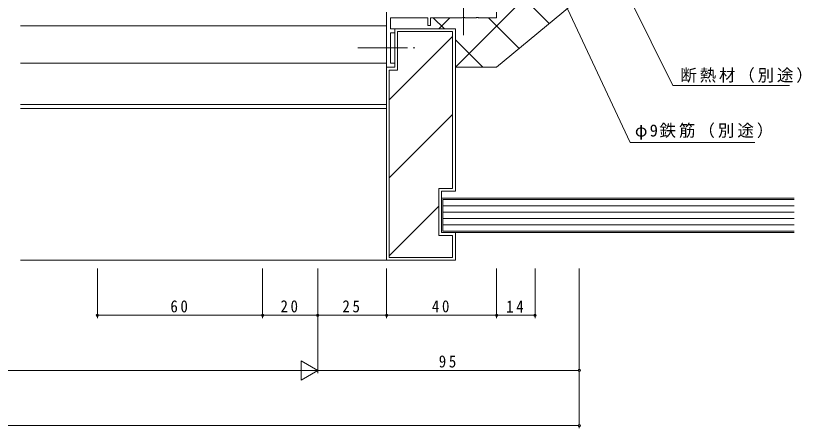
# Model space of a CAD drawing. Units: millimetres, scale not verified. Extents: x -841 to 746, y -594 to 534.
# Drawn here: x 209.5 to 494.9, y -313.6 to -163.9 of the extents above; entities that cross this region are included whole.
import ezdxf

# ---------------------------------------------------------------- set-up
doc = ezdxf.new("R2010")
doc.units = ezdxf.units.MM
doc.header["$LTSCALE"] = 2
doc.linetypes.add('CHAIN2', pattern=[12, 9, -1, 1, -1])
for name, color, linetype, lineweight in [('0-3_YKK_11', 7, 'Continuous', 9), ('0-5_YKK_12', 2, 'Continuous', 9), ('0-6_YKK_13', 4, 'Continuous', 9), ('0-7_YKK_D', 6, 'Continuous', 9), ('0-8_YSS_K', 3, 'Continuous', 9), ('0-9_YSS_KE', 3, 'Continuous', 9)]:
    doc.layers.add(name, color=color, linetype=linetype, lineweight=lineweight)
doc.styles.add('ＭＳ ゴシック', font='')
doc.styles.get('ＭＳ ゴシック').set_extended_font_data('MS Gothic')

msp = doc.modelspace()

# ---------------------------------------------------------------- linework, layer by layer
at = {"layer": '0-3_YKK_11'}
for p, q in [((344.232, -162.576), (344.232, -182.576)), ((384.232, -164.576), (384.232, -162.576)), ((345.732, -164.576), (359.232, -164.576)), ((345.732, -168.576), (345.732, -164.576)), ((359.232, -164.576), (359.232, -167.376)), ((360.232, -164.576), (371.774, -164.576)), ((360.232, -167.376), (360.232, -164.576)), ((371.774, -164.576), (371.957, -164.456)), ((371.957, -164.456), (372.507, -164.456)), ((372.507, -164.456), (372.691, -164.576)), ((372.691, -164.576), (376.774, -164.576)), ((376.774, -164.576), (376.957, -164.456)), ((376.957, -164.456), (377.507, -164.456)), ((377.507, -164.456), (377.691, -164.576)), ((377.691, -164.576), (384.232, -164.576)), ((359.232, -167.376), (360.232, -167.376)), ((347.232, -168.576), (345.732, -168.576)), ((345.732, -170.076), (347.232, -170.076)), ((345.732, -181.076), (345.732, -170.076)), ((347.232, -170.076), (347.232, -168.576)), ((344.232, -182.576), (347.232, -182.576)), ((347.232, -181.076), (345.732, -181.076)), ((347.232, -182.576), (347.232, -181.076))]:
    msp.add_line(p, q, dxfattribs=at)
at = {"layer": '0-5_YKK_12'}
for p, q in [((344.232, -167.575), (211.223, -167.575)), ((344.232, -181.075), (211.223, -181.075)), ((344.232, -196.075), (211.223, -196.075)), ((344.232, -197.575), (211.223, -197.575))]:
    msp.add_line(p, q, dxfattribs=at)
at = {"layer": '0-6_YKK_13', "linetype": 'CHAIN2'}
for p, q in [((372.232, -170.873), (372.232, -150.735)), ((333.87, -175.575), (354.468, -175.575))]:
    msp.add_line(p, q, dxfattribs=at)
at = {"layer": '0-7_YKK_D'}
for p, q in [((391.873, -122.814), (432.738, -209.901)), ((431.579, -155.686), (448.267, -189.221)), ((448.267, -189.221), (490.647, -189.221)), ((432.738, -209.901), (477.998, -209.901)), ((239.228, -255.576), (239.228, -273.575)), ((299.228, -255.576), (299.228, -273.575)), ((299.228, -255.576), (299.228, -273.575)), ((319.228, -255.576), (319.228, -273.575)), ((319.228, -255.576), (319.228, -273.575)), ((319.228, -255.576), (319.228, -293.575)), ((319.232, -255.576), (319.232, -293.575)), ((344.232, -255.576), (344.232, -273.575)), ((344.232, -255.576), (344.232, -273.575)), ((384.232, -255.576), (384.232, -273.575)), ((384.232, -255.576), (384.232, -273.575)), ((398.232, -255.576), (398.232, -273.575)), ((414.232, -255.576), (414.232, -293.575)), ((414.233, -255.576), (414.233, -313.575)), ((299.228, -272.575), (239.228, -272.575)), ((319.228, -272.575), (299.228, -272.575)), ((319.228, -272.575), (344.232, -272.575)), ((344.232, -272.575), (384.232, -272.575)), ((384.232, -272.575), (398.232, -272.575)), ((313.166, -289.075), (313.166, -296.075)), ((319.228, -292.575), (313.166, -289.075)), ((-18.772, -292.575), (312.228, -292.575)), ((319.228, -292.575), (307.103, -292.575)), ((319.228, -292.575), (313.166, -296.075)), ((319.232, -292.575), (414.232, -292.575)), ((-120.772, -312.575), (414.233, -312.575))]:
    msp.add_line(p, q, dxfattribs=at)
for centre in [(239.228, -272.575), (299.228, -272.575), (299.228, -272.575), (319.228, -272.575), (319.228, -272.575), (344.232, -272.575), (384.232, -272.575), (384.232, -272.575), (398.232, -272.575), (414.232, -292.575), (414.233, -312.575)]:
    msp.add_circle(centre, 0.425, dxfattribs=at)
at = {"layer": '0-8_YSS_K'}
for p, q in [((369.233, -182.574), (414.233, -137.574)), ((392.415, -155.756), (403.324, -166.665)), ((361.236, -164.576), (365.236, -168.576)), ((363.231, -168.576), (367.231, -164.576)), ((381.236, -164.576), (392.415, -175.756)), ((368.232, -169.576), (348.232, -169.576)), ((348.232, -183.576), (348.232, -169.576)), ((368.232, -169.576), (368.232, -226.576)), ((368.232, -171.439), (345.232, -194.439)), ((369.232, -172.573), (379.234, -182.574)), ((348.232, -183.576), (345.232, -183.576)), ((345.232, -251.576), (345.232, -183.576)), ((368.232, -199.723), (345.232, -222.723)), ((363.233, -243.576), (363.232, -226.576)), ((363.232, -226.576), (368.232, -226.576)), ((364.232, -230.076), (364.232, -242.576)), ((492.361, -230.076), (364.232, -230.076)), ((364.733, -230.576), (364.733, -242.076)), ((492.361, -230.576), (364.733, -230.576)), ((363.232, -233.008), (345.232, -251.008)), ((364.733, -232.876), (492.361, -232.876)), ((364.733, -235.176), (492.361, -235.176)), ((364.733, -237.476), (492.361, -237.476)), ((364.232, -242.576), (492.361, -242.576)), ((364.733, -239.776), (492.361, -239.776)), ((364.733, -242.076), (492.361, -242.076)), ((363.233, -243.576), (368.232, -243.576)), ((368.232, -243.576), (368.232, -251.576)), ((344.232, -252.576), (211.223, -252.576)), ((368.232, -251.576), (345.232, -251.576))]:
    msp.add_line(p, q, dxfattribs=at)
at = {"layer": '0-9_YSS_KE'}
for p, q in [((414.233, -157.574), (384.233, -182.574)), ((347.232, -168.576), (369.232, -168.576)), ((347.232, -168.576), (347.232, -182.576)), ((369.232, -168.576), (369.232, -227.576)), ((344.232, -182.576), (347.232, -182.576)), ((344.232, -182.576), (344.232, -252.576)), ((369.232, -182.574), (384.233, -182.574)), ((364.232, -242.576), (369.232, -242.576)), ((369.232, -242.576), (369.232, -252.576)), ((344.232, -252.576), (369.232, -252.576))]:
    msp.add_line(p, q, dxfattribs=at)
msp.add_lwpolyline([(364.232, -242.576), (364.232, -227.576), (369.232, -227.576)], dxfattribs=at)

# ---------------------------------------------------------------- texts
at = {"layer": '0-7_YKK_D', "color": 7, "char_height": 4.399, "attachment_point": 7, "style": 'ＭＳ ゴシック'}
for s, insert in [('\\T1.17;断熱材（別途）', (450.967, -188.221)), ('\\T1.18;φ9鉄筋（別途）', (434.478, -208.901)), ('\\T1.36;\\W0.9;60', (265.708, -271.575)), ('\\T1.36;\\W0.9;20', (305.708, -271.575)), ('\\T1.36;\\W0.9;25', (328.21, -271.575)), ('\\T1.36;\\W0.9;40', (360.712, -271.575)), ('\\T1.36;\\W0.9;14', (387.712, -271.575)), ('\\T1.36;\\W0.9;95', (363.212, -291.575))]:
    msp.add_mtext(s, dxfattribs=dict(at, insert=insert))

doc.saveas('drawing.dxf')
